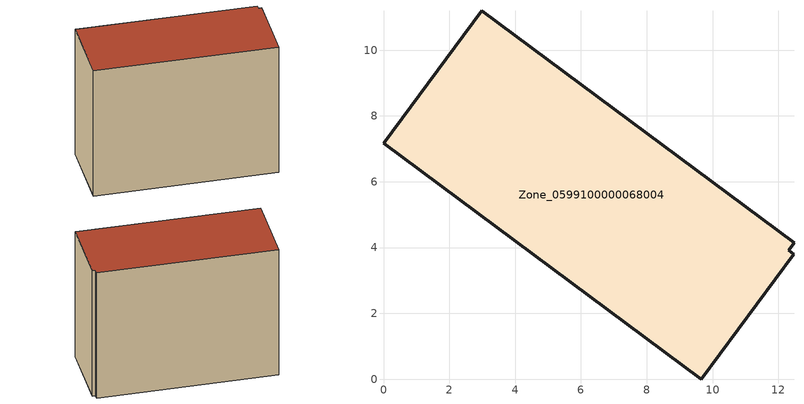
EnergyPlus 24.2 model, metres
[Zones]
Zone_0599100000068004
 floor ground (C_G): 0,7.17 2.99,11.2 12.48,4.14 12.32,3.91 12.47,3.8 9.65,0 z0
 wall outside (C_F): 2.99,11.2 0,7.17 9.65,0 12.47,3.8 12.32,3.91 12.48,4.14 2.99,11.2 z0:9.35
 roof outside (C_R): 12.47,3.8 12.32,3.91 12.48,4.14 2.99,11.2 0,7.17 9.65,0 z9.35
[BUILDING]
Pand.0599100000068004: North Axis=0; Terrain=City; Loads Convergence Tolerance Value=0.04; Temperature Convergence Tolerance Value=0.4; Solar Distribution=FullExterior; Maximum Number of Warmup Days=25; Minimum Number of Warmup Days=1
[Site:Location]
Rotterdam.The.Hague.AP_ZH_NLD Design_Conditions: Latitude=51.96; Longitude=4.45; Time Zone=1; Elevation=-4.5
[SITE:GROUNDTEMPERATURE:BUILDINGSURFACE]
18, 18, 18, 18, 18, 18, 18, 18, 18, 18, 18, 18
[MATERIAL] Thermal Absorptance=0.9; Solar Absorptance=0.7; Visible Absorptance=0.7
Name | Roughness | Thickness | Conductivity | Density | Specific Heat
G.TI.1946 | MediumSmooth | 0.15 | 1 | 540 | 1210
F.TI.1946 | Rough | 0.3 | 0.857143 | 1920 | 840
R.TI.1946 | MediumRough | 0.2 | 0.1 | 1500 | 1000
[CONSTRUCTION]
C_G: G.TI.1946
C_F: F.TI.1946
C_R: R.TI.1946
[ZONE]
Zone_0599100000068004: Type=1; Multiplier=1; Ceiling Height=Autocalculate; Volume=Autocalculate; Floor Area=autocalculate; Part of Total Floor Area=Yes
[ZONEINFILTRATION:DESIGNFLOWRATE]
Infil_Zone_0599100000068004: Zone or ZoneList or Space or SpaceList=Zone_0599100000068004; Schedule=AlwaysOn; Design Flow Rate Calculation Method=Flow/Area; Flow Rate per Floor Area=0.003; Constant Term Coefficient=1; Temperature Term Coefficient=0; Velocity Term Coefficient=0; Velocity Squared Term Coefficient=0
[HVACTEMPLATE:ZONE:IDEALLOADSAIRSYSTEM]
Zone_0599100000068004: Maximum Heating Supply Air Temperature=50; Minimum Cooling Supply Air Temperature=13; Maximum Heating Supply Air Humidity Ratio=0.0156; Minimum Cooling Supply Air Humidity Ratio=0.0077; Heating Limit=NoLimit; Cooling Limit=NoLimit; Dehumidification Control Type=ConstantSensibleHeatRatio; Cooling Sensible Heat Ratio=0.7; Dehumidification Setpoint=60; Humidification Control Type=None; Humidification Setpoint=30; Outdoor Air Method=None; Outdoor Air Flow Rate per Person=0.00944; Outdoor Air Flow Rate per Zone Floor Area=0; Outdoor Air Flow Rate per Zone=0; Demand Controlled Ventilation Type=None; Outdoor Air Economizer Type=NoEconomizer; Heat Recovery Type=None; Sensible Heat Recovery Effectiveness=0.7; Latent Heat Recovery Effectiveness=0.65
[ZONECONTROL:THERMOSTAT]
ThermostatControl_Zone_0599100000068004: Zone or ZoneList=Zone_0599100000068004; Control Type Schedule=DualSetpointControlType; Control 1=Thermostat_Zone_0599100000068004; Temperature Difference Between Cutout And Setpoint=0
[THERMOSTATSETPOINT:DUALSETPOINT]
Thermostat_Zone_0599100000068004: Heating Setpoint Temperature Schedule=HeatingSetpoint_Zone_0599100000068004; Cooling Setpoint Temperature Schedule=CoolingSetpoint_Zone_0599100000068004
[SCHEDULE:COMPACT]
HeatingSetpoint_Zone_0599100000068004: Through: 12/31, For: AllDays, Until: 24:00, 21
CoolingSetpoint_Zone_0599100000068004: Through: 12/31, For: AllDays, Until: 24:00, 24
DualSetpointControlType: Through: 12/31, For: AllDays, Until: 24:00, 4
AlwaysOn: Through: 12/31, For: AllDays, Until: 24:00, 1
